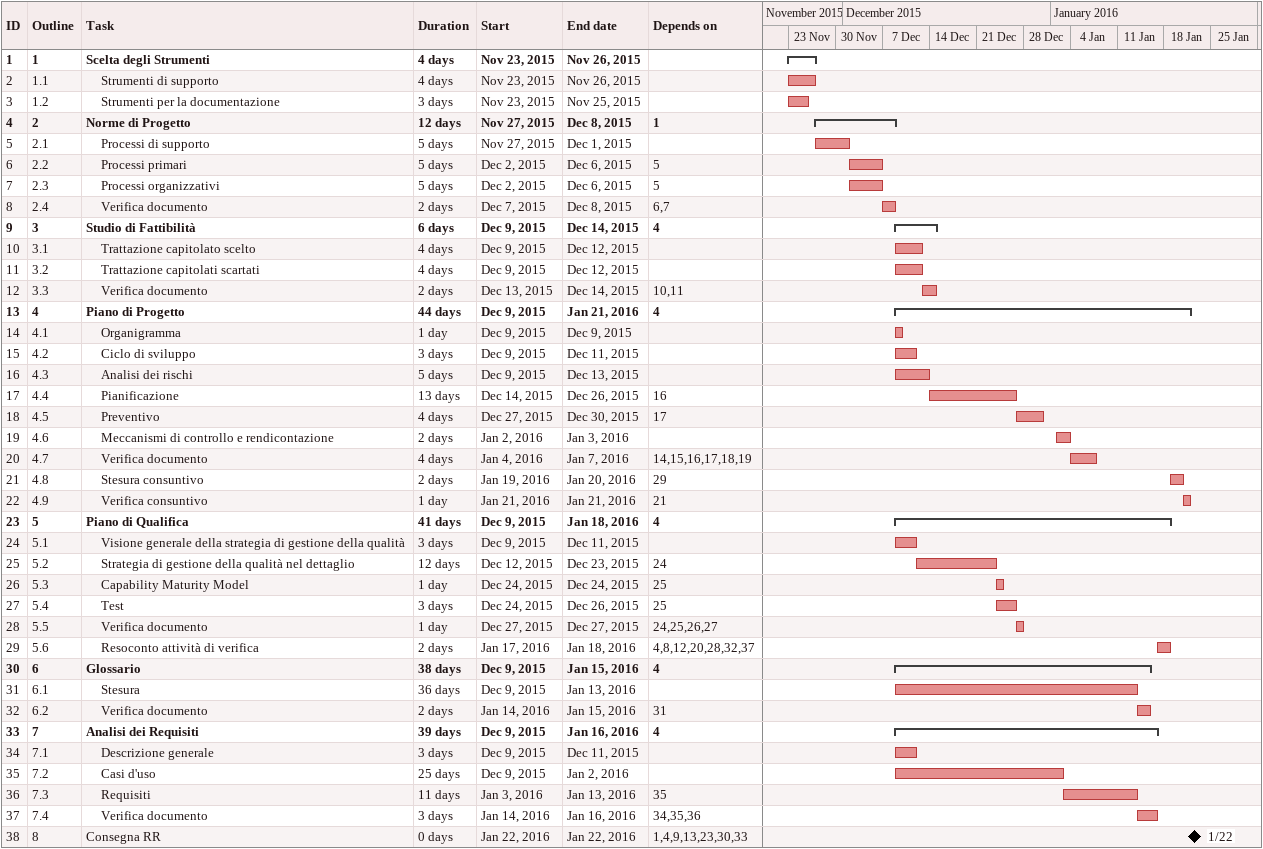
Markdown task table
| ID | WBS | Task | Duration | Start | Finish | Predecessors |
|---|---|---|---|---|---|---|
| 1 | 1 | **Scelta degli Strumenti** | 4d | 2015-11-23 | 2015-11-26 |  |
| 2 | 1.1 | Strumenti di supporto | 4d | 2015-11-23 | 2015-11-26 |  |
| 3 | 1.2 | Strumenti per la documentazione | 3d | 2015-11-23 | 2015-11-25 |  |
| 4 | 2 | **Norme di Progetto** | 12d | 2015-11-27 | 2015-12-08 | 1 |
| 5 | 2.1 | Processi di supporto | 5d | 2015-11-27 | 2015-12-01 |  |
| 6 | 2.2 | Processi primari | 5d | 2015-12-02 | 2015-12-06 | 5 |
| 7 | 2.3 | Processi organizzativi | 5d | 2015-12-02 | 2015-12-06 | 5 |
| 8 | 2.4 | Verifica documento | 2d | 2015-12-07 | 2015-12-08 | 6, 7 |
| 9 | 3 | **Studio di Fattibilità** | 6d | 2015-12-09 | 2015-12-14 | 4 |
| 10 | 3.1 | Trattazione capitolato scelto | 4d | 2015-12-09 | 2015-12-12 |  |
| 11 | 3.2 | Trattazione capitolati scartati | 4d | 2015-12-09 | 2015-12-12 |  |
| 12 | 3.3 | Verifica documento | 2d | 2015-12-13 | 2015-12-14 | 10, 11 |
| 13 | 4 | **Piano di Progetto** | 44d | 2015-12-09 | 2016-01-21 | 4 |
| 14 | 4.1 | Organigramma | 1d | 2015-12-09 | 2015-12-09 |  |
| 15 | 4.2 | Ciclo di sviluppo | 3d | 2015-12-09 | 2015-12-11 |  |
| 16 | 4.3 | Analisi dei rischi | 5d | 2015-12-09 | 2015-12-13 |  |
| 17 | 4.4 | Pianificazione | 13d | 2015-12-14 | 2015-12-26 | 16 |
| 18 | 4.5 | Preventivo | 4d | 2015-12-27 | 2015-12-30 | 17 |
| 19 | 4.6 | Meccanismi di controllo e rendicontazione | 2d | 2016-01-02 | 2016-01-03 |  |
| 20 | 4.7 | Verifica documento | 4d | 2016-01-04 | 2016-01-07 | 14, 15, 16, 17, 18, 19 |
| 21 | 4.8 | Stesura consuntivo | 2d | 2016-01-19 | 2016-01-20 | 29 |
| 22 | 4.9 | Verifica consuntivo | 1d | 2016-01-21 | 2016-01-21 | 21 |
| 23 | 5 | **Piano di Qualifica** | 41d | 2015-12-09 | 2016-01-18 | 4 |
| 24 | 5.1 | Visione generale della strategia di gestione della qualità | 3d | 2015-12-09 | 2015-12-11 |  |
| 25 | 5.2 | Strategia di gestione della qualità nel dettaglio | 12d | 2015-12-12 | 2015-12-23 | 24 |
| 26 | 5.3 | Capability Maturity Model | 1d | 2015-12-24 | 2015-12-24 | 25 |
| 27 | 5.4 | Test | 3d | 2015-12-24 | 2015-12-26 | 25 |
| 28 | 5.5 | Verifica documento | 1d | 2015-12-27 | 2015-12-27 | 24, 25, 26, 27 |
| 29 | 5.6 | Resoconto attività di verifica | 2d | 2016-01-17 | 2016-01-18 | 4, 8, 12, 20, 28, 32, 37 |
| 30 | 6 | **Glossario** | 38d | 2015-12-09 | 2016-01-15 | 4 |
| 31 | 6.1 | Stesura | 36d | 2015-12-09 | 2016-01-13 |  |
| 32 | 6.2 | Verifica documento | 2d | 2016-01-14 | 2016-01-15 | 31 |
| 33 | 7 | **Analisi dei Requisiti** | 39d | 2015-12-09 | 2016-01-16 | 4 |
| 34 | 7.1 | Descrizione generale | 3d | 2015-12-09 | 2015-12-11 |  |
| 35 | 7.2 | Casi d'uso | 25d | 2015-12-09 | 2016-01-02 |  |
| 36 | 7.3 | Requisiti | 11d | 2016-01-03 | 2016-01-13 | 35 |
| 37 | 7.4 | Verifica documento | 3d | 2016-01-14 | 2016-01-16 | 34, 35, 36 |
| 38 | 8 | Consegna RR | 0d | 2016-01-22 | 2016-01-22 | 1, 4, 9, 13, 23, 30, 33 |
